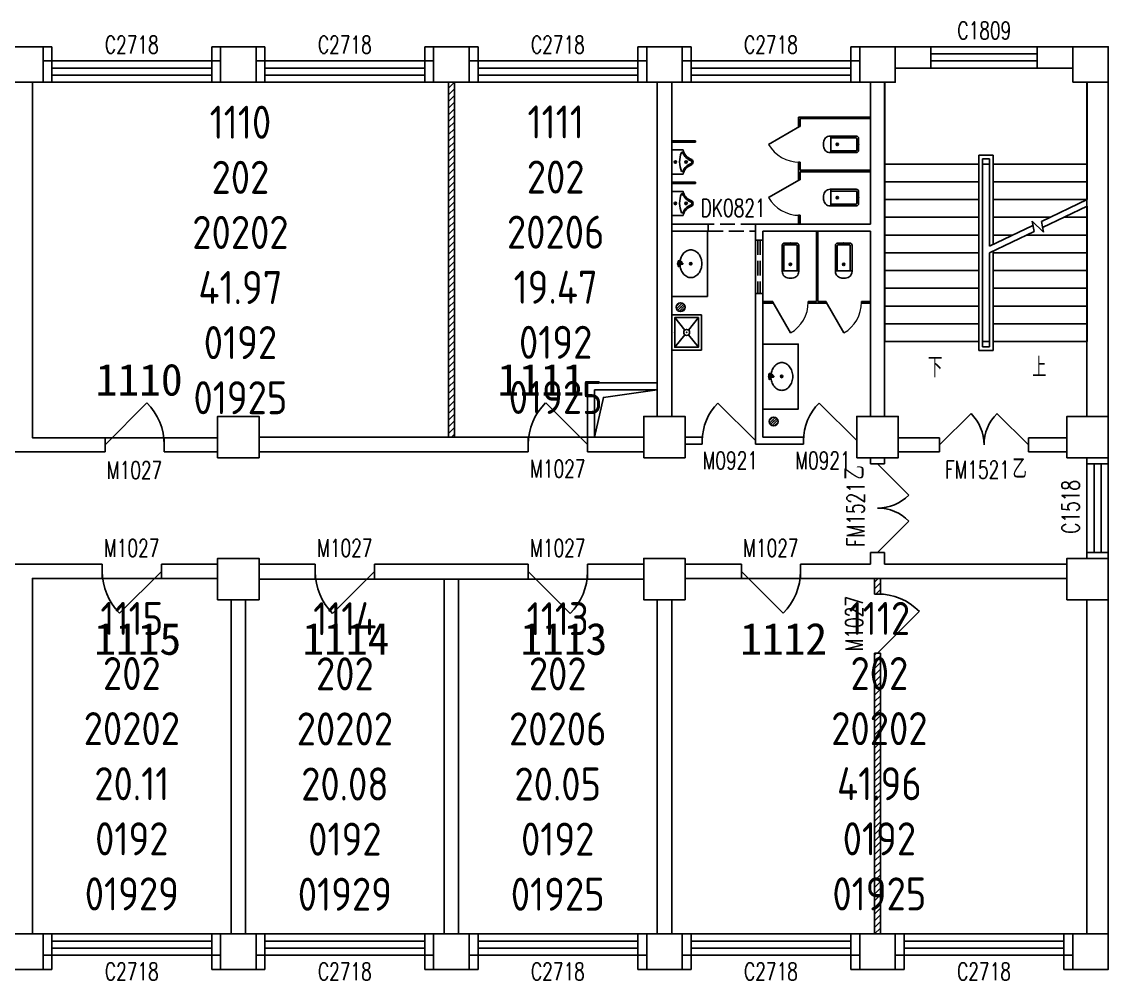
# Model space of a CAD drawing. Extents: x 246802 to 341426, y 104053 to 120500.
# Drawn here: x 323066 to 341426, y 104293 to 120500 of the extents above; entities that cross this region are included whole.
import ezdxf

# ---------------------------------------------------------------- set-up
doc = ezdxf.new("R2010")
doc.units = 0
doc.header["$LTSCALE"] = 1000
doc.header["$MEASUREMENT"] = 0
doc.linetypes.add('DASH', pattern=[0.35, 0.25, -0.1])
for name, color, linetype in [('body', 30, 'Continuous'), ('GROS', 6, 'Continuous'), ('name', 1, 'Continuous'), ('RM$', 5, 'Continuous'), ('RM$TXT', 5, 'Continuous')]:
    doc.layers.add(name, color=color, linetype=linetype)
doc.styles.add('_TCH_DIM', font='SIMPLEX', dxfattribs={"bigfont": 'GBCBIG'})
doc.styles.add('_TCH_WINDOW', font='SIMPLEX', dxfattribs={"bigfont": 'GBCBIG'})
doc.styles.get("Standard").update_dxf_attribs({"font": 'gbenor.shx', "bigfont": 'gbcbig.shx'})

# ---------------------------------------------------------------- blocks, each defined once
blk = doc.blocks.new('_FZHK')
blk.add_lwpolyline([(-0.5, -0.5), (0.5, -0.5), (0.5, 0.5), (-0.5, 0.5)], close=True)
blk = doc.blocks.new('$DorLib2D$00000114')
at = {"color": 0}
blk.add_line((0.5, 0), (-0.207, 0.707), dxfattribs=at)
blk.add_arc((0.5, 0), 1, 135, 180, dxfattribs=at)
blk = doc.blocks.new('$WINLIB2D$00000001')
at = {"color": 0}
for points in [[(-0.5, 0.5), (-0.5, -0.5)], [(-0.5, 0.5), (0.5, 0.5)], [(0.5, -0.5), (0.5, 0.5)], [(0.5, 0.1667), (-0.5, 0.1667)], [(0.5, -0.1667), (-0.5, -0.1667)], [(-0.5, -0.5), (0.5, -0.5)]]:
    blk.add_lwpolyline(points, dxfattribs=at)
blk = doc.blocks.new('$DorLib2D$00000116')
at = {"color": 0}
for p, q in [((-0.5, 0), (-0.146, 0.354)), ((0.5, 0), (0.146, 0.354))]:
    blk.add_line(p, q, dxfattribs=at)
for centre, start, end in [((-0.5, 0), 0, 45), ((0.5, 0), 135, 180)]:
    blk.add_arc(centre, 0.5, start, end, dxfattribs=at)
blk = doc.blocks.new('$lvtry$00000201')
at = {"color": 0}
for p, q in [((100, -30, 0), (-100, -30, 0)), ((110, -470, 0), (110, -40, 0)), ((140, -470, 0), (-140, -470, 0))]:
    blk.add_line(p, q, dxfattribs=at)
at = {"color": 0, "elevation": 0}
blk.add_lwpolyline([(140, -40, 0.414214), (100, 0), (-100, 0, 0.414214), (-140, -40), (-140, -480, 0.414214), (-30, -590), (30, -590, 0.414214), (140, -480)], format="xyb", close=True, dxfattribs=at)
blk.add_lwpolyline([(-110, -40), (-110, -470)], dxfattribs=at)
at = {"color": 0}
blk.add_circle((0, -359, 0), 20, dxfattribs=at)
for centre, start, end in [((-100, -40, 0), 90, 180), ((100, -40, 0), 0, 90)]:
    blk.add_arc(centre, 10, start, end, dxfattribs=at)
for p in [(0, 0, 0), (0, -359, 0)]:
    blk.add_point(p, dxfattribs=at)
blk = doc.blocks.new('$TCHSYS$APDOOR2D')
blk.add_line((0.5, 0), (0, 0.866))
at = {"lineweight": 13}
blk.add_arc((0.5, 0), 1, 120, 180, dxfattribs=at)
blk = doc.blocks.new('$lvtry$00000222')
at = {"color": 0, "elevation": 0}
blk.add_lwpolyline([(-205, -191), (-205, 0), (205, 0), (205, -191, 0.268068), (51, -323, -0.317765), (0, -360, -0.317765), (-51, -323, 0.268068)], format="xyb", close=True, dxfattribs=at)
at = {"color": 0}
for centre in [(0, -60, 0), (0, -242, 0)]:
    blk.add_circle(centre, 20, dxfattribs=at)
for centre, radius, start, end in [((-152, -175, 0), 10, 114.1084, 248.1394), ((5, -526, 0), 395, 66.6675, 114.1084), ((243, -401, 0), 233, 110.4941, 160.7361), ((158, -173, 0), 10, 290.4941, 66.6675), ((-243, -401, 0), 233, 19.2639, 68.1394), ((0, -316, 0), 24, 199.2639, 269.4998), ((0, -316, 0), 24, 270.5002, 340.7361)]:
    blk.add_arc(centre, radius, start, end, dxfattribs=at)
for p in [(0, -60, 0), (0, -242, 0)]:
    blk.add_point(p, dxfattribs=at)
blk = doc.blocks.new('$lvtry$00000191')
at = {"color": 0}
for p, q in [((-250, -50, 0), (-39, -219, 0)), ((39, -219, 0), (250, -50, 0)), ((-250, -450, 0), (-39, -281, 0)), ((39, -281, 0), (250, -450, 0))]:
    blk.add_line(p, q, dxfattribs=at)
at = {"color": 0, "elevation": 0}
for points in [[(300, -500), (300, 0), (-300, 0), (-300, -500)], [(250, -450), (250, -50), (-250, -50), (-250, -450)]]:
    blk.add_lwpolyline(points, close=True, dxfattribs=at)
at = {"color": 0}
blk.add_circle((0, -250, 0), 50, dxfattribs=at)
for p in [(0, -50, 0), (0, -250, 0)]:
    blk.add_point(p, dxfattribs=at)
blk = doc.blocks.new('$lvtry$00000171')
for p, q in [((-74, 11), (-11, 74)), ((-70, -27), (27, 70)), ((-53, -53), (53, 53)), ((-27, -70), (70, 27)), ((11, -74), (74, -11))]:
    blk.add_line(p, q)
blk.add_circle((0, 0), 75)
blk.add_point((0, 0))
blk = doc.blocks.new('$lvtry$00000194')
at = {"color": 0}
for p, q in [((-17, -27), (-17, -17)), ((17, -27), (17, -17))]:
    blk.add_line(p, q, dxfattribs=at)
blk.add_lwpolyline([(14, -39, -0.067374), (92, -53, -0.088152), (166, -93, -0.105269), (218, -155, -0.121685), (235, -224, -0.121685), (218, -292, -0.105269), (166, -355, -0.088152), (92, -394, -0.078966), (0, -409, -0.078966), (-92, -394, -0.088152), (-166, -355, -0.105269), (-218, -292, -0.121685), (-235, -224, -0.121685), (-218, -155, -0.105269), (-166, -93, -0.088152), (-92, -53, -0.059935), (-23, -40, -0.059935)], format="xyb", dxfattribs=at)
for centre, radius in [((0, -27), 16.7), ((0, -221), 20), ((0, -221), 15)]:
    blk.add_circle(centre, radius, dxfattribs=at)
for centre, radius, start, end in [((0, -17), 16.7, 0, 180), ((-40, -17), 10.1, 106.6096, 258.1648), ((-64, 250), 259, 274.7069, 282.3732), ((-75, -197), 173, 71.36, 79.1873), ((-29, -63), 6.77, 155.344, 308.3224), ((-171, 35), 166, 324.8411, 338.1337), ((-171, 35), 170, 324.8411, 331.3523), ((-29, -63), 3.37, 155.344, 308.3224), ((100, -178), 170, 132.3141, 138.8253), ((100, -178), 166, 125.5327, 138.8253), ((-12, -42), 10.6, 201.8924, 261.774), ((-381, -99), 372, 2.3982, 6.7627), ((0, -80), 9.9, 201.7837, 338.2163), ((64, 250), 259, 257.6268, 265.2931), ((381, -99), 372, 170.1008, 177.6018), ((75, -197), 173, 100.8127, 110.4191), ((40, -17), 10.1, 281.8352, 73.3904)]:
    blk.add_arc(centre, radius, start, end, dxfattribs=at)
for p in [(0, -27), (0, -221)]:
    blk.add_point(p, dxfattribs=at)

msp = doc.modelspace()

# ---------------------------------------------------------------- hatches: boundary and pattern name
at = {"layer": 'body'}
h = msp.add_hatch(dxfattribs=at)
h.set_pattern_fill('ANSI31', color=30, scale=50)
h.set_pattern_definition([(45, (-500105.74, 232034.345), (-56.126601, 56.126601), [])])
h.paths.add_polyline_path([(330376, 119477), (330276, 119477), (330276, 113477), (330376, 113477)])
h = msp.add_hatch(dxfattribs=at)
h.set_pattern_fill('ANSI31', color=30, scale=50)
h.set_pattern_definition([(45, (-420905.74, 232034.345), (-56.126601, 56.126601), [])])
edge = h.paths.add_edge_path()
edge.add_line((337476, 110824), (337526, 110824))
edge.add_arc((337526, 109824), 1000, 87.134, 90.0002, ccw=False)
edge.add_line((337576, 110823), (337576, 111087))
edge.add_line((337576, 111087), (337476, 111087))
edge.add_line((337476, 111087), (337476, 110824))
h.paths.add_polyline_path([(337526, 109824), (337476, 109824), (337476, 105077), (337576, 105077), (337576, 109874)])

# ---------------------------------------------------------------- linework, layer by layer
at = {"layer": 'body', "color": 30}
for p, q in [((323576, 120077), (323426, 120077)), ((323576, 119837), (323576, 120077)), ((326426, 120077), (326276, 120077)), ((326276, 120077), (326276, 119837)), ((327176, 120077), (327026, 120077)), ((327176, 119837), (327176, 120077)), ((330026, 120077), (329876, 120077)), ((329876, 120077), (329876, 119837)), ((330776, 120077), (330626, 120077)), ((330776, 119837), (330776, 120077)), ((333626, 120077), (333476, 120077)), ((333476, 120077), (333476, 119837)), ((334376, 120077), (334226, 120077)), ((334376, 119837), (334376, 120077)), ((337226, 120077), (337076, 120077)), ((337076, 120077), (337076, 119837)), ((338426, 120077), (337826, 120077)), ((338426, 119717), (338426, 120077)), ((340826, 120077), (340226, 120077)), ((340226, 120077), (340226, 119717)), ((323576, 119837), (323426, 119837)), ((323576, 119477), (323576, 119837)), ((326426, 119837), (326276, 119837)), ((326276, 119837), (326276, 119477)), ((327176, 119837), (327026, 119837)), ((327176, 119477), (327176, 119837)), ((330026, 119837), (329876, 119837)), ((329876, 119837), (329876, 119477)), ((330776, 119837), (330626, 119837)), ((330776, 119477), (330776, 119837)), ((333626, 119837), (333476, 119837)), ((333476, 119837), (333476, 119477)), ((334376, 119837), (334226, 119837)), ((334376, 119477), (334376, 119837)), ((337226, 119837), (337076, 119837)), ((337076, 119837), (337076, 119477)), ((337826, 119717), (338426, 119717)), ((340826, 119713), (337826, 119713)), ((340226, 119717), (340826, 119717)), ((323246, 113467), (323246, 119477)), ((323426, 119477), (323576, 119477)), ((326276, 119477), (326426, 119477)), ((327026, 119477), (327176, 119477)), ((329876, 119477), (330026, 119477)), ((330276, 119477), (330276, 113477)), ((330376, 119477), (330376, 113477)), ((330626, 119477), (330776, 119477)), ((333476, 119477), (333626, 119477)), ((333801, 119477), (333801, 117077)), ((334051, 119477), (334051, 117077)), ((334226, 119477), (334376, 119477)), ((337076, 119477), (337226, 119477)), ((337406, 119477), (337406, 117077)), ((337646, 119477), (337646, 117077)), ((337648, 119477), (337648, 118093)), ((341066, 113827), (341066, 119477)), ((341068, 118093), (341068, 119477)), ((341426, 113827), (341426, 119477)), ((337406, 118889), (336193, 118889)), ((336193, 118889), (336193, 118727)), ((337406, 118864), (336218, 118864)), ((336218, 118727), (336218, 118864)), ((337406, 118864), (337406, 118889)), ((336193, 118727), (336218, 118727)), ((334051, 118489), (334451, 118489)), ((334051, 118489), (334051, 118464)), ((334051, 118464), (334451, 118464)), ((334451, 118489), (334451, 118464)), ((339478, 118243), (339238, 118243)), ((339238, 118243), (339238, 114943)), ((339478, 116734), (339478, 118243)), ((336218, 118127), (336193, 118127)), ((336193, 118127), (336193, 117977)), ((336218, 117989), (336218, 118127)), ((337648, 118093), (337648, 115093)), ((339238, 118093), (337648, 118093)), ((337648, 118093), (339238, 118093)), ((339418, 118183), (339298, 118183)), ((339298, 118183), (339298, 115003)), ((339298, 118093), (339298, 115093)), ((339298, 118093), (339418, 118093)), ((339418, 116705), (339418, 118183)), ((339418, 116705), (339418, 118093)), ((339478, 118093), (341068, 118093)), ((339478, 118093), (341068, 118093)), ((341068, 117492), (341068, 118093)), ((336193, 117977), (336193, 117827)), ((337406, 117989), (336218, 117989)), ((337406, 117964), (336218, 117964)), ((336218, 117827), (336218, 117964)), ((337406, 117964), (337406, 117989)), ((334051, 117789), (334451, 117789)), ((334051, 117789), (334051, 117764)), ((334051, 117764), (334451, 117764)), ((334451, 117789), (334451, 117764)), ((336193, 117827), (336218, 117827)), ((339238, 117793), (337648, 117793)), ((339478, 117793), (341068, 117793)), ((339238, 117493), (337648, 117493)), ((339478, 117493), (341068, 117493)), ((340296, 117124), (341068, 117492)), ((340315, 117022), (341068, 117382)), ((341068, 115093), (341068, 117382)), ((336218, 117227), (336193, 117227)), ((336193, 117227), (336193, 117077)), ((336218, 117077), (336218, 117227)), ((339238, 117193), (337648, 117193)), ((339478, 117193), (340441, 117193)), ((340673, 117193), (341068, 117193)), ((333801, 117077), (333801, 114397)), ((334051, 117077), (334051, 114397)), ((334666, 117077), (334051, 117077)), ((334051, 116957), (334666, 116957)), ((334666, 116957), (334666, 117077)), ((335586, 117077), (335466, 117077)), ((335466, 117077), (335466, 116957)), ((335466, 116957), (335466, 115757)), ((335586, 117077), (336206, 117077)), ((335586, 116957), (335586, 115757)), ((335586, 116957), (336206, 116957)), ((336206, 117077), (337406, 117077)), ((336206, 116957), (337406, 116957)), ((336493, 116957), (336493, 115769)), ((336518, 116957), (336493, 116957)), ((336518, 116957), (336518, 115769)), ((337406, 116957), (337406, 113827)), ((337646, 117077), (337646, 113827)), ((339418, 116705), (340152, 117055)), ((339418, 116594), (340171, 116954)), ((340171, 116954), (340139, 117129)), ((340139, 117129), (340331, 116941)), ((340331, 116941), (340296, 117124)), ((339238, 116893), (337648, 116893)), ((339478, 116893), (339812, 116893)), ((340045, 116893), (341068, 116893)), ((339238, 116593), (337648, 116593)), ((339418, 115093), (339418, 116594)), ((339418, 115003), (339418, 116594)), ((339478, 114943), (339478, 116623)), ((339478, 116593), (341068, 116593)), ((339238, 116293), (337648, 116293)), ((339478, 116293), (341068, 116293)), ((339238, 115993), (337648, 115993)), ((339478, 115993), (341068, 115993)), ((335466, 115757), (335466, 113477)), ((335756, 115769), (335586, 115769)), ((335586, 115757), (335586, 113477)), ((335586, 115744), (335756, 115744)), ((335756, 115744), (335756, 115769)), ((336493, 115769), (336356, 115769)), ((336356, 115769), (336356, 115744)), ((336356, 115744), (336506, 115744)), ((336506, 115744), (336656, 115744)), ((336656, 115769), (336518, 115769)), ((336656, 115744), (336656, 115769)), ((337406, 115769), (337256, 115769)), ((337256, 115769), (337256, 115744)), ((337256, 115744), (337406, 115744)), ((337406, 115744), (337406, 115769)), ((339238, 115693), (337648, 115693)), ((339478, 115693), (341068, 115693)), ((339238, 115393), (337648, 115393)), ((339478, 115393), (341068, 115393)), ((339238, 115093), (337648, 115093)), ((339238, 114943), (339478, 114943)), ((339418, 115093), (339298, 115093)), ((339298, 115003), (339418, 115003)), ((339478, 115093), (341068, 115093)), ((332626, 113477), (332626, 114397)), ((332626, 114397), (333801, 114397)), ((333801, 114397), (333801, 113827)), ((334051, 114397), (334051, 113827)), ((332746, 113477), (332746, 114277)), ((332746, 114277), (333801, 114277)), ((324474, 113467), (323246, 113467)), ((324474, 113227), (324474, 113467)), ((326376, 113467), (325474, 113467)), ((325474, 113467), (325474, 113227)), ((327076, 113477), (330326, 113477)), ((331626, 113477), (330326, 113477)), ((331626, 113227), (331626, 113477)), ((332626, 113477), (332746, 113477)), ((333576, 113477), (332626, 113477)), ((332626, 113477), (332626, 113227)), ((334566, 113477), (334276, 113477)), ((334566, 113357), (334566, 113477)), ((335466, 113477), (335466, 113357)), ((336276, 113477), (335586, 113477)), ((336276, 113357), (336276, 113477)), ((338576, 113467), (337876, 113467)), ((338576, 113227), (338576, 113467)), ((340726, 113467), (340076, 113467)), ((340076, 113467), (340076, 113227)), ((334276, 113357), (334566, 113357)), ((335466, 113357), (335586, 113357)), ((335586, 113357), (336276, 113357)), ((321889, 113227), (323126, 113227)), ((323126, 113227), (324474, 113227)), ((325474, 113227), (326376, 113227)), ((327076, 113227), (330326, 113227)), ((330326, 113227), (331626, 113227)), ((332626, 113227), (333576, 113227)), ((337406, 113127), (337406, 113027)), ((337646, 113027), (337646, 113127)), ((337876, 113227), (338576, 113227)), ((340076, 113227), (340726, 113227)), ((341066, 113127), (341066, 113027)), ((341426, 113027), (341426, 113127)), ((337406, 113027), (337646, 113027)), ((341066, 113027), (341426, 113027)), ((337646, 111527), (337406, 111527)), ((337406, 111527), (337406, 111327)), ((337646, 111327), (337646, 111527)), ((341426, 111527), (341066, 111527)), ((341066, 111527), (341066, 111427)), ((341426, 111427), (341426, 111527)), ((323126, 111327), (321826, 111327)), ((324426, 111327), (323126, 111327)), ((324426, 111087), (324426, 111327)), ((326376, 111327), (325426, 111327)), ((325426, 111327), (325426, 111087)), ((328026, 111327), (327076, 111327)), ((328026, 111077), (328026, 111327)), ((331626, 111327), (329026, 111327)), ((329026, 111327), (329026, 111077)), ((331626, 111077), (331626, 111327)), ((333576, 111327), (332626, 111327)), ((332626, 111327), (332626, 111077)), ((335226, 111327), (334276, 111327)), ((335226, 111087), (335226, 111327)), ((337406, 111327), (336226, 111327)), ((336226, 111327), (336226, 111087)), ((340726, 111327), (337646, 111327)), ((323246, 111087), (324426, 111087)), ((323246, 111087), (323246, 105077)), ((325426, 111087), (326376, 111087)), ((334276, 111087), (335226, 111087)), ((336226, 111087), (337476, 111087)), ((337476, 111087), (337476, 110824)), ((340726, 111087), (337576, 111087)), ((337576, 110824), (337576, 111087)), ((327076, 111077), (328026, 111077)), ((329026, 111077), (331626, 111077)), ((330206, 111077), (330206, 105077)), ((330446, 111077), (330206, 111077)), ((330446, 111077), (330446, 105077)), ((332626, 111077), (333576, 111077)), ((326606, 110727), (326606, 105077)), ((326846, 110727), (326846, 105077)), ((333801, 110727), (333801, 105077)), ((334051, 110727), (334051, 105077)), ((337476, 110824), (337576, 110824)), ((341066, 105077), (341066, 110727)), ((341426, 105077), (341426, 110727)), ((337576, 109824), (337476, 109824)), ((337476, 109824), (337476, 105077)), ((337576, 105077), (337576, 109824)), ((323576, 105077), (323426, 105077)), ((323576, 104717), (323576, 105077)), ((326426, 105077), (326276, 105077)), ((326276, 105077), (326276, 104717)), ((327176, 105077), (327026, 105077)), ((327176, 104717), (327176, 105077)), ((330026, 105077), (329876, 105077)), ((329876, 105077), (329876, 104717)), ((330776, 105077), (330626, 105077)), ((330776, 104717), (330776, 105077)), ((333626, 105077), (333476, 105077)), ((333476, 105077), (333476, 104717)), ((334376, 105077), (334226, 105077)), ((334376, 104717), (334376, 105077)), ((337226, 105077), (337076, 105077)), ((337076, 105077), (337076, 104717)), ((337976, 105077), (337826, 105077)), ((337976, 104717), (337976, 105077)), ((340826, 105077), (340676, 105077)), ((340676, 105077), (340676, 104717)), ((323426, 104717), (323576, 104717)), ((323576, 104477), (323576, 104717)), ((326276, 104717), (326426, 104717)), ((326276, 104717), (326276, 104477)), ((327026, 104717), (327176, 104717)), ((327176, 104477), (327176, 104717)), ((329876, 104717), (330026, 104717)), ((329876, 104717), (329876, 104477)), ((330626, 104717), (330776, 104717)), ((330776, 104477), (330776, 104717)), ((333476, 104717), (333626, 104717)), ((333476, 104717), (333476, 104477)), ((334226, 104717), (334376, 104717)), ((334376, 104477), (334376, 104717)), ((337076, 104717), (337076, 104477)), ((337976, 104477), (337976, 104717)), ((340676, 104717), (340826, 104717)), ((340676, 104717), (340676, 104477)), ((323426, 104477), (323576, 104477)), ((326276, 104477), (326426, 104477)), ((327026, 104477), (327176, 104477)), ((329876, 104477), (330026, 104477)), ((330626, 104477), (330776, 104477)), ((333476, 104477), (333626, 104477)), ((334226, 104477), (334376, 104477)), ((337076, 104477), (337226, 104477)), ((337826, 104477), (337976, 104477)), ((340676, 104477), (340826, 104477))]:
    msp.add_line(p, q, dxfattribs=at)
at = {"layer": 'body', "color": 30, "linetype": 'DASH'}
for p, q in [((335466, 117077), (334666, 117077)), ((334666, 116957), (335466, 116957)), ((335586, 116807, 900), (335466, 116807, 900)), ((335506, 116807, 900), (335506, 115907, 900)), ((335546, 116807, 900), (335546, 115907, 900)), ((335586, 115907, 900), (335466, 115907, 900))]:
    msp.add_line(p, q, dxfattribs=at)
at = {"layer": 'body', "color": 30}
for points in [[(330276, 119477), (330376, 119477), (330376, 113477), (330276, 113477)], [(334051, 115857), (334051, 116957), (334651, 116957), (334651, 115857)], [(335586, 113950), (335586, 115050), (336186, 115050), (336186, 113950)]]:
    msp.add_lwpolyline(points, close=True, dxfattribs=at)
for points in [[(338473, 114943, 0, 0, 0), (338473, 118903, 0, 0, 0), (340243, 118903, 0, 0, 0), (340243, 117493, 80, 0, 0), (340243, 117193, 0, 0, 0)], [(340243, 114943, 0, 0, 0), (340243, 116593, 80, 0, 0), (340243, 116893, 0, 0, 0)]]:
    msp.add_lwpolyline(points, format="xyseb", dxfattribs=at)
for points in [[(333801, 114277), (332894, 114148), (332746, 113477)], [(337476, 110824), (337476, 111087), (337576, 111087), (337576, 110823)], [(337576, 109824), (337576, 105077), (337476, 105077), (337476, 109824)]]:
    msp.add_lwpolyline(points, dxfattribs=at)
at = {"layer": 'GROS'}
msp.add_lwpolyline([(322826, 104477), (323426, 104477), (323426, 104717), (326426, 104717), (326426, 104477), (327026, 104477), (327026, 104717), (330026, 104717), (330026, 104477), (330626, 104477), (330626, 104717), (333626, 104717), (333626, 104477), (334226, 104477), (334226, 104717), (337226, 104717), (337226, 104477), (337826, 104477), (337826, 104717), (340826, 104717), (340826, 104477), (341426, 104477), (341426, 120077), (337226, 120077), (337226, 119837), (334226, 119837), (334226, 120077), (333626, 120077), (333626, 119837), (330626, 119837), (330626, 120077), (330026, 120077), (330026, 119837), (327026, 119837), (327026, 120077), (326426, 120077), (326426, 119837), (323426, 119837), (323426, 120077), (322826, 120077)], dxfattribs=at)
at = {"layer": 'RM$', "color": 4, "ltscale": 20}
for points in [[(323246, 119477), (323246, 113467), (326376, 113467), (326376, 113827), (327076, 113827), (327076, 113477), (330276, 113477), (330276, 119477)], [(330376, 119477), (330376, 113477), (332626, 113477), (332626, 114397), (333801, 114397), (333801, 119477)], [(326376, 111087), (326376, 110727), (326606, 110727), (326606, 105077), (323246, 105077), (323246, 111087)], [(330206, 111077), (330206, 105077), (326846, 105077), (326846, 110727), (327076, 110727), (327076, 111077)], [(333576, 111077), (333576, 110727), (333801, 110727), (333801, 105077), (330446, 105077), (330446, 111077)]]:
    msp.add_lwpolyline(points, close=True, dxfattribs=at)
at = {"layer": 'RM$'}
msp.add_lwpolyline([(334051, 110727), (334276, 110727), (334276, 111077), (334276, 111087), (340726, 111087), (340726, 110727), (341066, 110727), (341066, 105077), (334051, 105077)], close=True, dxfattribs=at)

# ---------------------------------------------------------------- block references
at = {"layer": 'body', "color": 30}
ref = msp.add_blockref('$WINLIB2D$00000001', (339326, 119897), dxfattribs=dict(at, xscale=1800, yscale=360, zscale=360, rotation=180))
ref.add_attrib('A', 'C1809', (338876, 120203), dxfattribs={"color": 30, "height": 297.5, "style": '_TCH_WINDOW', "width": 0.705882})
ref = msp.add_blockref('$WINLIB2D$00000001', (324926, 119657), dxfattribs=dict(at, xscale=2700, yscale=-360, zscale=360))
ref.add_attrib('A', 'C2718', (324471, 119963), dxfattribs={"color": 30, "height": 297.5, "style": '_TCH_WINDOW', "width": 0.705882})
ref = msp.add_blockref('$WINLIB2D$00000001', (328526, 119657), dxfattribs=dict(at, xscale=2700, yscale=-360, zscale=360))
ref.add_attrib('A', 'C2718', (328071, 119963), dxfattribs={"color": 30, "height": 297.5, "style": '_TCH_WINDOW', "width": 0.705882})
ref = msp.add_blockref('$WINLIB2D$00000001', (332126, 119657), dxfattribs=dict(at, xscale=2700, yscale=-360, zscale=360))
ref.add_attrib('A', 'C2718', (331671, 119963), dxfattribs={"color": 30, "height": 297.5, "style": '_TCH_WINDOW', "width": 0.705882})
ref = msp.add_blockref('$WINLIB2D$00000001', (335726, 119657), dxfattribs=dict(at, xscale=2700, yscale=-360, zscale=360))
ref.add_attrib('A', 'C2718', (335271, 119963), dxfattribs={"color": 30, "height": 297.5, "style": '_TCH_WINDOW', "width": 0.705882})
for name, p, xscale, yscale, zscale in [('_FZHK', (323126, 119777), 600, 600, 600), ('_FZHK', (326726, 119777), 600, 600, 600), ('_FZHK', (330326, 119777), 600, 600, 600), ('_FZHK', (333926, 119777), 600, 600, 600), ('_FZHK', (337526, 119777), 600, 600, 600), ('_FZHK', (341126, 119777), 600, 600, 600), ('$DorLib2D$00000116', (339326, 113347), 1500, 1500, 240), ('_FZHK', (326726, 113477), 700, 700, 700), ('_FZHK', (333926, 113477), 700, 700, 700), ('_FZHK', (337526, 113477), 700, 700, 700), ('_FZHK', (341076, 113477), 700, 700, 700), ('_FZHK', (326726, 111077), 700, 700, 700), ('_FZHK', (333926, 111077), 700, 700, 700), ('_FZHK', (341076, 111077), 700, 700, 700), ('_FZHK', (323126, 104777), 600, 600, 600), ('_FZHK', (326726, 104777), 600, 600, 600), ('_FZHK', (330326, 104777), 600, 600, 600), ('_FZHK', (333926, 104777), 600, 600, 600), ('_FZHK', (337526, 104777), 600, 600, 600), ('_FZHK', (341126, 104777), 600, 600, 600)]:
    msp.add_blockref(name, p, dxfattribs=dict(at, xscale=xscale, yscale=yscale, zscale=zscale))
for name, p, xscale, yscale, zscale, rotation in [('$TCHSYS$APDOOR2D', (336206, 118427), 600, 600, 25, 90), ('$TCHSYS$APDOOR2D', (336206, 117527), 600, 600, 25, 90), ('$TCHSYS$APDOOR2D', (336056, 115757), 600, 600, 25, 180), ('$TCHSYS$APDOOR2D', (336956, 115757), 600, 600, 25, 180), ('$DorLib2D$00000116', (337526, 112277), 1500, -1500, 240, 90)]:
    msp.add_blockref(name, p, dxfattribs=dict(at, xscale=xscale, yscale=yscale, zscale=zscale, rotation=rotation))
for name, p, rotation in [('$lvtry$00000201', (337206, 118427), 270), ('$lvtry$00000222', (334051, 118127), 90), ('$lvtry$00000222', (334051, 117427), 90), ('$lvtry$00000201', (337206, 117527), 270), ('$lvtry$00000191', (334051, 115247), 90)]:
    msp.add_blockref(name, p, dxfattribs=dict(at, rotation=rotation))
at = {"layer": 'body', "color": 30, "yscale": -1, "rotation": 270}
for p in [(334149, 116409), (335685, 114502)]:
    msp.add_blockref('$lvtry$00000194', p, dxfattribs=at)
at = {"layer": 'body', "color": 30}
for name, p in [('$lvtry$00000201', (336056, 116757)), ('$lvtry$00000201', (336956, 116757)), ('$lvtry$00000171', (334199, 115673)), ('$lvtry$00000171', (335771, 113741))]:
    msp.add_blockref(name, p, dxfattribs=at)
ref = msp.add_blockref('$DorLib2D$00000114', (324974, 113347), dxfattribs=dict(at, xscale=-1000, yscale=1000, zscale=240))
ref.add_attrib('A', 'M1027', (324504, 112769), dxfattribs={"color": 30, "height": 297.5, "style": '_TCH_WINDOW', "width": 0.705882})
ref = msp.add_blockref('$DorLib2D$00000114', (332126, 113352), dxfattribs=dict(at, xscale=1000, yscale=1000, zscale=250))
ref.add_attrib('A', 'M1027', (331656, 112793), dxfattribs={"color": 30, "height": 297.5, "style": '_TCH_WINDOW', "width": 0.705882})
ref = msp.add_blockref('$DorLib2D$00000114', (335016, 113417), dxfattribs=dict(at, xscale=900, yscale=900, zscale=120))
ref.add_attrib('A', 'M0921', (334571, 112933), dxfattribs={"color": 30, "height": 297.5, "style": '_TCH_WINDOW', "width": 0.705882})
ref = msp.add_blockref('$DorLib2D$00000114', (336726, 113417), dxfattribs=dict(at, xscale=900, yscale=900, zscale=120))
ref.add_attrib('A', 'M0921', (336137, 112933), dxfattribs={"color": 30, "height": 297.5, "style": '_TCH_WINDOW', "width": 0.705882})
ref = msp.add_blockref('$WINLIB2D$00000001', (341246, 112277), dxfattribs=dict(at, xscale=1500, yscale=-360, zscale=360, rotation=90))
ref.add_attrib('A', 'C1518', (340939, 111842), dxfattribs={"color": 30, "height": 297.5, "rotation": 90, "style": '_TCH_WINDOW', "width": 0.705882})
ref = msp.add_blockref('$DorLib2D$00000114', (324926, 111207), dxfattribs=dict(at, xscale=-1000, yscale=1000, zscale=240, rotation=180))
ref.add_attrib('A', 'M1027', (324456, 111453), dxfattribs={"color": 30, "height": 297.5, "style": '_TCH_WINDOW', "width": 0.705882})
ref = msp.add_blockref('$DorLib2D$00000114', (328526, 111202), dxfattribs=dict(at, xscale=1000, yscale=-1000, zscale=250))
ref.add_attrib('A', 'M1027', (328056, 111453), dxfattribs={"color": 30, "height": 297.5, "style": '_TCH_WINDOW', "width": 0.705882})
ref = msp.add_blockref('$DorLib2D$00000114', (332126, 111202), dxfattribs=dict(at, xscale=-1000, yscale=-1000, zscale=250))
ref.add_attrib('A', 'M1027', (331656, 111452), dxfattribs={"color": 30, "height": 297.5, "style": '_TCH_WINDOW', "width": 0.705882})
ref = msp.add_blockref('$DorLib2D$00000114', (335726, 111207), dxfattribs=dict(at, xscale=1000, yscale=1000, zscale=240, rotation=180))
ref.add_attrib('A', 'M1027', (335256, 111453), dxfattribs={"color": 30, "height": 297.5, "style": '_TCH_WINDOW', "width": 0.705882})
ref = msp.add_blockref('$DorLib2D$00000114', (337526, 110324), dxfattribs=dict(at, xscale=-1000, yscale=-1000, zscale=100, rotation=90))
ref.add_attrib('A', 'M1027', (337281, 109854), dxfattribs={"color": 30, "height": 297.5, "rotation": 90, "style": '_TCH_WINDOW', "width": 0.705882})
ref = msp.add_blockref('$WINLIB2D$00000001', (324926, 104897), dxfattribs=dict(at, xscale=2700, yscale=-360, zscale=360, rotation=180))
ref.add_attrib('A', 'C2718', (324471, 104293), dxfattribs={"color": 30, "height": 297.5, "style": '_TCH_WINDOW', "width": 0.705882})
ref = msp.add_blockref('$WINLIB2D$00000001', (328526, 104897), dxfattribs=dict(at, xscale=2700, yscale=-360, zscale=360, rotation=180))
ref.add_attrib('A', 'C2718', (328071, 104293), dxfattribs={"color": 30, "height": 297.5, "style": '_TCH_WINDOW', "width": 0.705882})
ref = msp.add_blockref('$WINLIB2D$00000001', (332126, 104897), dxfattribs=dict(at, xscale=2700, yscale=-360, zscale=360, rotation=180))
ref.add_attrib('A', 'C2718', (331671, 104293), dxfattribs={"color": 30, "height": 297.5, "style": '_TCH_WINDOW', "width": 0.705882})
ref = msp.add_blockref('$WINLIB2D$00000001', (335726, 104897), dxfattribs=dict(at, xscale=2700, yscale=-360, zscale=360, rotation=180))
ref.add_attrib('A', 'C2718', (335271, 104293), dxfattribs={"color": 30, "height": 297.5, "style": '_TCH_WINDOW', "width": 0.705882})
ref = msp.add_blockref('$WINLIB2D$00000001', (339326, 104897), dxfattribs=dict(at, xscale=2700, yscale=-360, zscale=360, rotation=180))
ref.add_attrib('A', 'C2718', (338871, 104293), dxfattribs={"color": 30, "height": 297.5, "style": '_TCH_WINDOW', "width": 0.705882})

# ---------------------------------------------------------------- texts
at = {"layer": 'body', "color": 30, "style": '_TCH_WINDOW', "width": 0.705882}
for s, p in [('DK0821', (334538, 117203)), ('FM1521', (338666, 112777))]:
    msp.add_text(s, height=297.5, dxfattribs=at).set_placement(p)
at = {"layer": 'body', "color": 7, "style": '_TCH_DIM'}
for s, p in [('下', (338378, 114488)), ('上', (340139, 114488))]:
    msp.add_text(s, height=338, dxfattribs=at).set_placement(p)
at = {"layer": 'body', "color": 30, "style": '_TCH_WINDOW'}
msp.add_text('乙', height=338, dxfattribs=at).set_placement((339806, 112777))
msp.add_text('乙', height=338, rotation=90, dxfattribs=at).set_placement((337306, 112757))
at = {"layer": 'body', "color": 30, "style": '_TCH_WINDOW', "width": 0.705882}
msp.add_text('FM1521', height=297.5, rotation=90, dxfattribs=at).set_placement((337306, 111617))
at = {"layer": 'name', "color": 1, "char_height": 540, "attachment_point": 1}
for s, insert in [('{\\fFangSong|b0|i0|c134|p49;1110}', (324315, 114719)), ('{\\fFangSong|b0|i0|c134|p49;1111}', (331104, 114719)), ('{\\fFangSong|b0|i0|c134|p49;1115}', (324291, 110336)), ('{\\fFangSong|b0|i0|c134|p49;1114}', (327809, 110336)), ('{\\fFangSong|b0|i0|c134|p49;1113}', (331491, 110336)), ('{\\fFangSong|b0|i0|c134|p49;1112}', (335206, 110336))]:
    msp.add_mtext_dynamic_manual_height_columns(s, width=5258.71, gutter_width=1750, heights=[0], dxfattribs=dict(at, insert=insert))
at = {"layer": 'RM$TXT', "char_height": 558.8, "attachment_point": 8}
for s, insert in [('1110^M^J202^M^J20202^M^J41.97^M^J0192^M^J01925^M^J', (326761, 113864)), ('1111^M^J202^M^J20206^M^J19.47^M^J0192^M^J01925^M^J', (332088, 113869)), ('1115^M^J202^M^J20202^M^J20.11^M^J0192^M^J01929^M^J', (324926, 105474)), ('1114^M^J202^M^J20202^M^J20.08^M^J0192^M^J01929^M^J', (328526, 105469)), ('1113^M^J202^M^J20206^M^J20.05^M^J0192^M^J01925^M^J', (332123, 105469)), ('1112^M^J202^M^J20202^M^J41.96^M^J0192^M^J01925^M^J', (337558, 105474))]:
    msp.add_mtext(s, dxfattribs=dict(at, insert=insert))

doc.saveas('drawing.dxf')
